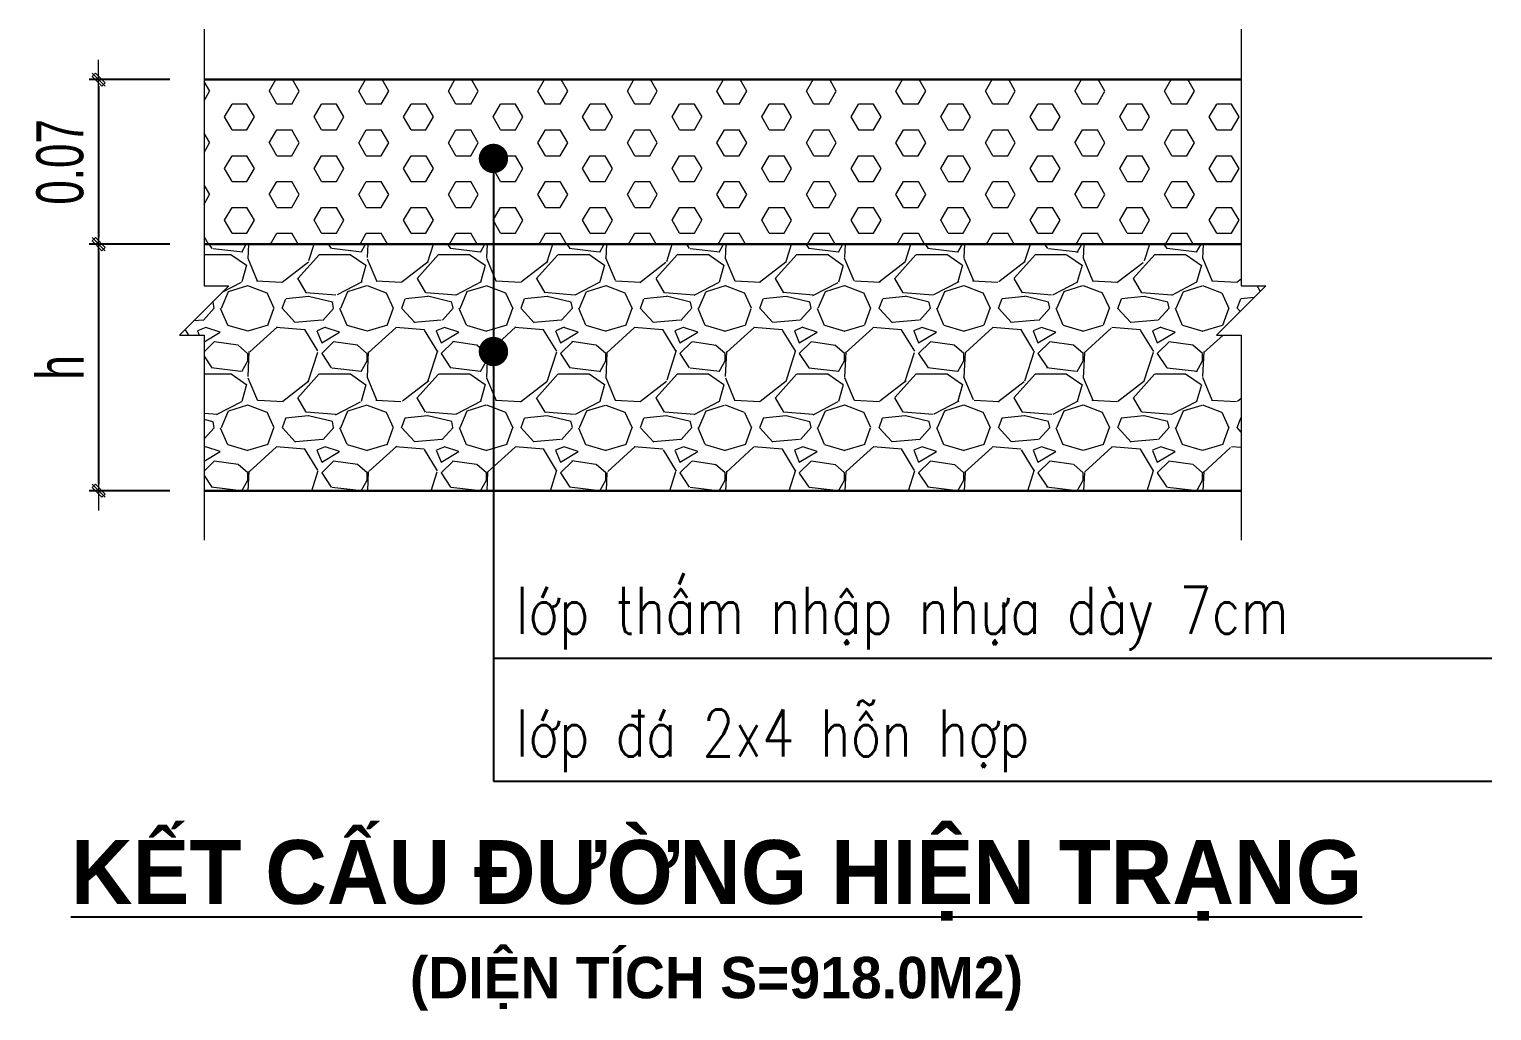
# Model space of a CAD drawing. Header units: millimetres. Extents: x 599607 to 1199256, y 2309327 to 4618784.
# Drawn here: x 1198855.28 to 1198886.4, y 4618411.22 to 4618432.11 of the extents above; entities that cross this region are included whole.
import ezdxf
from ezdxf.enums import TextEntityAlignment as Align

# ---------------------------------------------------------------- set-up
doc = ezdxf.new("R2010")
doc.units = ezdxf.units.MM
doc.header["$PDMODE"] = 3
doc.header["$PDSIZE"] = -0.7
for name, color, linetype, lineweight in [('LC Dim', 8, 'Continuous', 18), ('LC Hatch', 252, 'Continuous', 9), ('LC Net dam 1', 30, 'Continuous', 30), ('LC Net manh', 239, 'Continuous', 5), ('LC Text1', 3, 'Continuous', 20), ('LC Text2', 7, 'Continuous', 25)]:
    doc.layers.add(name, color=color, linetype=linetype, lineweight=lineweight)
doc.styles.add('HOATBIF', font='hoatbif.shx', dxfattribs={"width": 0.7})
doc.styles.add('LC 1', font='')
doc.styles.add('LC 3', font='vnsimli.shx', dxfattribs={"width": 0.75})
doc.styles.get('LC 1').set_extended_font_data('.VnAvantH', bold=True)
doc.dimstyles.new('1-100(1-25)', dxfattribs={"dimscale": 25, "dimtxt": 2.5, "dimasz": 0.35, "dimexe": 0.5, "dimexo": 0, "dimgap": 0.8, "dimtad": 1, "dimdec": 0, "dimzin": 0, "dimdsep": 46, "dimtxsty": 'HOATBIF', "dimblk1": 'DOT', "dimblk2": 'DOT', "dimsah": 1, "dimcen": -1, "dimdle": 1, "dimclrd": 256, "dimclre": 256, "dimclrt": 4, "dimadec": 3, "dimazin": 2, "dimtfac": 0.333333, "dimtdec": 0, "dimtix": 1, "dimtmove": 2, "dimatfit": 3, "dimldrblk": 'DOT', "dimfxl": 1, "dimtvp": 0.833333, "dimtolj": 1, "dimtzin": 0, "dimarcsym": 0})

# ---------------------------------------------------------------- blocks, each defined once
blk = doc.blocks.new('DOT')
at = {"layer": 'LC Dim', "color": 4}
blk.add_line((-1, -1), (1, 1), dxfattribs=at)
at = {"layer": 'LC Dim'}
blk.add_line((-3, 0), (3, 0), dxfattribs=at)
at = {"layer": 'LC Dim', "color": 4}
blk.add_lwpolyline([(0.5, 1), (-1, -0.5), (-0.5, -1), (1, 0.5)], close=True, dxfattribs=at)
blk = doc.blocks.new('*D43')
at = {"layer": 'Defpoints', "color": 0, "transparency": 16777216}
for p in [(1198858.273, 4618431.036), (1198856.758, 4618427.536), (1198858.273, 4618427.536)]:
    blk.add_point(p, dxfattribs=at)
at = {"layer": 'LC Dim', "lineweight": -2, "transparency": 16777216}
for p, q in [((1198858.273, 4618431.036), (1198856.558, 4618431.036)), ((1198856.758, 4618430.896), (1198856.758, 4618427.676)), ((1198858.273, 4618427.536), (1198856.558, 4618427.536))]:
    blk.add_line(p, q, dxfattribs=at)
at = {"layer": 'LC Dim', "lineweight": -2, "transparency": 16777216, "xscale": 0.14, "yscale": 0.14, "zscale": 0.14}
for p, rotation in [((1198856.758, 4618431.036), 90), ((1198856.758, 4618427.536), 270)]:
    blk.add_blockref('DOT', p, dxfattribs=dict(at, rotation=rotation))
at = {"layer": 'LC Dim', "color": 4, "transparency": 16777216, "insert": (1198855.938, 4618429.286), "char_height": 1, "attachment_point": 5, "rotation": 90, "style": 'HOATBIF'}
blk.add_mtext('\\A1;0.07', dxfattribs=at)
blk = doc.blocks.new('_Dot')
at = {"color": 0, "linetype": 'ByBlock', "lineweight": -2}
blk.add_line((-0.5, 0), (-1, 0), dxfattribs=at)
at = {"color": 0, "linetype": 'ByBlock', "const_width": 0.5}
blk.add_lwpolyline([(-0.25, 0, 1), (0.25, 0, 1)], format="xyb", close=True, dxfattribs=at)
blk = doc.blocks.new('*D44')
at = {"layer": 'Defpoints', "color": 0, "transparency": 16777216}
for p in [(1198858.273, 4618427.536), (1198856.758, 4618422.288), (1198858.273, 4618422.288)]:
    blk.add_point(p, dxfattribs=at)
at = {"layer": 'LC Dim', "lineweight": -2, "transparency": 16777216}
for p, q in [((1198858.273, 4618427.536), (1198856.558, 4618427.536)), ((1198856.758, 4618427.396), (1198856.758, 4618422.428)), ((1198858.273, 4618422.288), (1198856.558, 4618422.288))]:
    blk.add_line(p, q, dxfattribs=at)
at = {"layer": 'LC Dim', "lineweight": -2, "transparency": 16777216, "xscale": 0.14, "yscale": 0.14, "zscale": 0.14}
for p, rotation in [((1198856.758, 4618427.536), 90), ((1198856.758, 4618422.288), 270)]:
    blk.add_blockref('DOT', p, dxfattribs=dict(at, rotation=rotation))
at = {"layer": 'LC Dim', "color": 4, "transparency": 16777216, "insert": (1198855.938, 4618424.912), "char_height": 1, "attachment_point": 5, "rotation": 90, "style": 'HOATBIF'}
blk.add_mtext('\\A1;h', dxfattribs=at)
blk = doc.blocks.new('TIEUDE2')
at = {"layer": 'LC Text2', "color": 7, "style": 'LC 1'}
blk.add_attdef('%%UTIªU§Ò', text='', height=3.5, dxfattribs=at).set_placement((0, 0), align=Align.BOTTOM_CENTER)
blk.add_attdef('TL', text='', height=2.2, dxfattribs=at).set_placement((0, -1.8), align=Align.TOP_CENTER)

msp = doc.modelspace()

# ---------------------------------------------------------------- hatches: boundary and pattern name
at = {"layer": 'LC Hatch'}
h = msp.add_hatch(dxfattribs=at)
h.set_pattern_fill('HEX', color=256, scale=0.1)
h.set_pattern_definition([(0, (599480.8738, 2309119.1145), (0, 0.54992613154), [0.3175, -0.635]), (120, (599480.8738, 2309119.1145), (-0.47625000012, -0.27496306577), [0.3175, -0.635]), (60, (599481.1913, 2309119.1145), (-0.47625000012, 0.27496306577), [0.3175, -0.635])])
h.paths.add_polyline_path([(1198881.072, 4618427.536), (1198881.072, 4618431.036), (1198859.002, 4618431.036), (1198859.002, 4618427.536)])
h = msp.add_hatch(dxfattribs=at)
h.set_pattern_fill('GRAVEL', color=256, scale=0.1)
h.set_pattern_definition([(228.0127875, (599482.7026, 2309121.6545), (-20.320000001596, -22.859999998582), [0.34172144, -33.8304836396]), (184.969741, (599482.47399, 2309121.40051), (30.4799999879405, 2.540000144698), [0.58640472, -58.0540488935]), (132.5104471, (599481.88979, 2309121.3497), (25.400000010727, -27.939999990246), [0.41348152, -40.934722794]), (267.273689, (599480.89919, 2309120.7147), (2.54000000532, 50.799999999733), [0.53400452, -52.8664374257]), (292.83365418, (599480.87379, 2309120.1813), (-12.7000000010634, 30.4799999995555), [0.5236337, -51.8398077453]), (357.273689, (599481.07699, 2309119.6987), (-50.799999999733, 2.54000000532), [0.53400452, -52.8664374257]), (37.69424047, (599481.61039, 2309119.67331), (-33.019999998536, -25.4000000019004), [0.70619366, -69.9131153142]), (72.25532837, (599482.16919, 2309120.10511), (17.7800000047793, 55.879999998479), [0.66671952, -66.005256602]), (121.42956562, (599482.37239, 2309120.7401), (-20.320000002883, 33.019999998226), [0.535813, -53.0455456987]), (175.2363583, (599482.093, 2309121.1973), (27.9399999996, -2.54000000439), [0.61171328, -29.97393695]), (222.3974378, (599481.48339, 2309121.248106), (-30.4799999990247, -27.940000001064), [0.79107792, -78.3167725122]), (138.81407483, (599483.4138, 2309120.6893), (-17.779999998934, 15.24000000124), [0.27000454, -26.7305658243]), (171.4692344, (599483.21059, 2309120.8671), (33.0200000008897, -5.0799999942373), [0.51368198, -50.854638997]), (225, (599482.7026, 2309120.9433), (-4e-16, -2.54), [0.35920934, -3.2328931084]), (203.19859051, (599482.5248, 2309121.2481), (12.700000000346, 5.07999999911), [0.19344132, -19.150622369]), (291.80140949, (599482.347, 2309121.1719), (-2.54000000053, 7.61999999982), [0.27356562, -13.40475299]), (30.96375653, (599482.4486, 2309120.9179), (7.62000000019, 5.07999999972), [0.44431966, -14.366298153]), (161.56505118, (599482.8296, 2309121.1465), (5.08000000013, -2.53999999973), [0.32128714, -7.7108981168]), (16.389540334, (599480.87379, 2309121.1719), (25.4, 7.62), [0.450088, -44.5588266725]), (70.34617594, (599481.3056, 2309121.2989), (-10.160000000929, -27.93999999967), [0.37759894, -37.3822156782]), (293.19859051, (599482.8296, 2309121.6545), (-5.079999999113, 12.700000000355), [0.3868801, -18.957183589]), (343.61045967, (599482.98199, 2309121.2989), (-25.400000000532, 7.619999998223), [0.450088, -44.5588266725]), (339.44395478, (599480.8738, 2309119.5971), (-12.7, 5.08), [0.4340352, -21.267734313]), (294.7751406, (599481.2802, 2309119.4447), (-12.700000015117, 27.939999993127), [0.36367212, -36.0035933807]), (66.80140949, (599482.855, 2309119.1145), (5.0799999992, 12.70000000032), [0.3868801, -18.957183589]), (17.35402464, (599483.00739, 2309119.4701), (-33.019999999343, -10.160000002132), [0.42578274, -42.1523759802]), (69.44395478, (599481.6104, 2309119.1145), (-5.08000000009, -12.699999999965), [0.2170176, -21.484751913]), (101.309932474, (599482.7026, 2309119.1145), (-2.54, 10.16), [0.1295146, -12.8219949645]), (165.963756532, (599482.6772, 2309119.2415), (7.62, -2.54), [0.5236337, -9.949054589]), (186.00900596, (599482.16919, 2309119.3685), (25.399999999865, 2.540000001329), [0.485267, -48.0413648633]), (303.69006753, (599482.4486, 2309120.6893), (-2.54000000035, 5.07999999982), [0.36632388, -8.7917763597]), (353.15722659, (599482.65179, 2309120.38451), (43.1800000002657, -5.0799999977394), [0.63955676, -63.316009065]), (60.9453959, (599483.2868, 2309120.3083), (-10.16000000028, -17.77999999984), [0.26150824, -25.889392318]), (90, (599483.4138, 2309120.537), (-2.54, 2.54), [0.1524, -2.3876]), (120.25643716, (599482.1184, 2309119.4447), (10.159999998757, -17.78000000071), [0.35286696, -34.9339407732]), (48.0127875, (599481.9406, 2309119.7495), (20.320000001675, 22.85999999851), [0.68344288, -33.4887621996]), (0, (599482.3978, 2309120.2575), (2.54, 2.54), [0.6604, -1.8796]), (325.3048465, (599483.05819, 2309120.2575), (25.400000009622, -17.779999986255), [0.40160956, -39.7593167241]), (254.0546041, (599483.3884, 2309120.0289), (-2.539999999823, -10.160000000045), [0.36982908, -18.1216500388]), (207.64597536, (599483.28679, 2309119.67331), (-48.2600000017733, -25.3999999966308), [0.6021451, -59.612464423]), (175.42607874, (599482.75339, 2309119.39391), (-33.019999999999, 2.5399999999995), [0.63702946, -63.0658464562])])
h.paths.add_polyline_path([(1198859.002, 4618427.536), (1198859.002, 4618426.65), (1198859.527, 4618426.65), (1198858.477, 4618425.601), (1198859.002, 4618425.601), (1198859.002, 4618422.288), (1198881.072, 4618422.288), (1198881.072, 4618425.601), (1198880.547, 4618425.601), (1198881.597, 4618426.65), (1198881.072, 4618426.65), (1198881.072, 4618427.536)])

# ---------------------------------------------------------------- linework, layer by layer
at = {"layer": 'LC Net dam 1', "elevation": -2.744}
for points in [[(1198859.002, 4618431.036), (1198881.072, 4618431.036)], [(1198859.002, 4618427.536), (1198881.072, 4618427.536)], [(1198859.002, 4618422.288), (1198881.072, 4618422.288)]]:
    msp.add_lwpolyline(points, dxfattribs=at)
at = {"layer": 'LC Net manh', "elevation": -2.744}
for points in [[(1198859.002, 4618432.108), (1198859.002, 4618426.65), (1198859.527, 4618426.65), (1198858.477, 4618425.601), (1198859.002, 4618425.601), (1198859.002, 4618421.238)], [(1198881.072, 4618432.108), (1198881.072, 4618426.65), (1198881.597, 4618426.65), (1198880.547, 4618425.601), (1198881.072, 4618425.601), (1198881.072, 4618421.238)]]:
    msp.add_lwpolyline(points, dxfattribs=at)

# ---------------------------------------------------------------- block references
at = {"layer": 'LC Text2'}
ref = msp.add_blockref('TIEUDE2', (1198869.906, 4618413.088, -2.744), dxfattribs=dict(at, xscale=0.4000124032784512, yscale=0.4000124032784512, zscale=0.4000124032784512, rotation=359.999216292062))
ref.add_attrib('%%UTIªU§Ò', '%%UkÕt cÊu ®\xadêng hiÖn tr¹ng', dxfattribs={"color": 7, "height": 1.3585, "rotation": 359.9992, "style": 'LC 1'}).set_placement((1198869.906, 4618413.088, -2.744), align=Align.BOTTOM_CENTER)
ref.add_attrib('TL', '(diÖn tÝch s=918.0m2)', dxfattribs={"color": 7, "height": 0.88003, "rotation": 359.9992, "style": 'LC 1'}).set_placement((1198869.906, 4618412.368, -2.744), align=Align.TOP_CENTER)

# ---------------------------------------------------------------- texts
at = {"layer": 'LC Text1', "color": 3, "style": 'LC 3', "width": 0.8}
for s, p in [('líp thÊm nhËp nhùa dµy 7cm', (1198865.631, 4618419.245, -2.744)), ('líp ®¸ 2x4 hçn hîp', (1198865.631, 4618416.632, -2.744))]:
    msp.add_text(s, height=0.99999, rotation=359.9992, dxfattribs=at).set_placement(p)

# ---------------------------------------------------------------- dimensions: what is measured, and where the dimension line sits
at = {"layer": 'LC Dim', "color": 2}
dim = msp.add_linear_dim(base=(1198856.758, 4618427.536, -2.744), p1=(1198858.273, 4618431.036, -2.744), p2=(1198858.273, 4618427.536, -2.744), angle=90, dimstyle='1-100(1-25)', override={"dimscale": 0.4, "dimdec": 2, "dimlfac": 0.02, "dimfxl": 2, "dimarcsym": 1}, dxfattribs=at)
dim.commit()
dim.dimension.update_dxf_attribs({"geometry": '*D43', "text_midpoint": (1198855.938, 4618429.286, -2.744)})
dim = msp.add_linear_dim(base=(1198856.758, 4618422.288, -2.744), p1=(1198858.273, 4618427.536, -2.744), p2=(1198858.273, 4618422.288, -2.744), angle=90, text='h', dimstyle='1-100(1-25)', override={"dimscale": 0.4, "dimdec": 2, "dimlfac": 0.025, "dimfxl": 2, "dimarcsym": 1}, dxfattribs=at)
dim.commit()
dim.dimension.update_dxf_attribs({"geometry": '*D44', "text_midpoint": (1198855.938, 4618424.912, -2.744)})

# ---------------------------------------------------------------- leaders
at = {"layer": 'LC Dim'}
for points in [[(1198865.16, 4618429.359, -2.744), (1198865.16, 4618418.723, -2.744), (1198886.404, 4618418.723, -2.744)], [(1198865.16, 4618425.25, -2.744), (1198865.16, 4618416.11, -2.744), (1198886.404, 4618416.11, -2.744)]]:
    msp.add_leader(points, dimstyle='1-100(1-25)', override={"dimasz": 0.1, "dimgap": 0.8, "dimtad": 0, "dimldrblk": 'DotSmall'}, dxfattribs=at)

doc.saveas('drawing.dxf')
